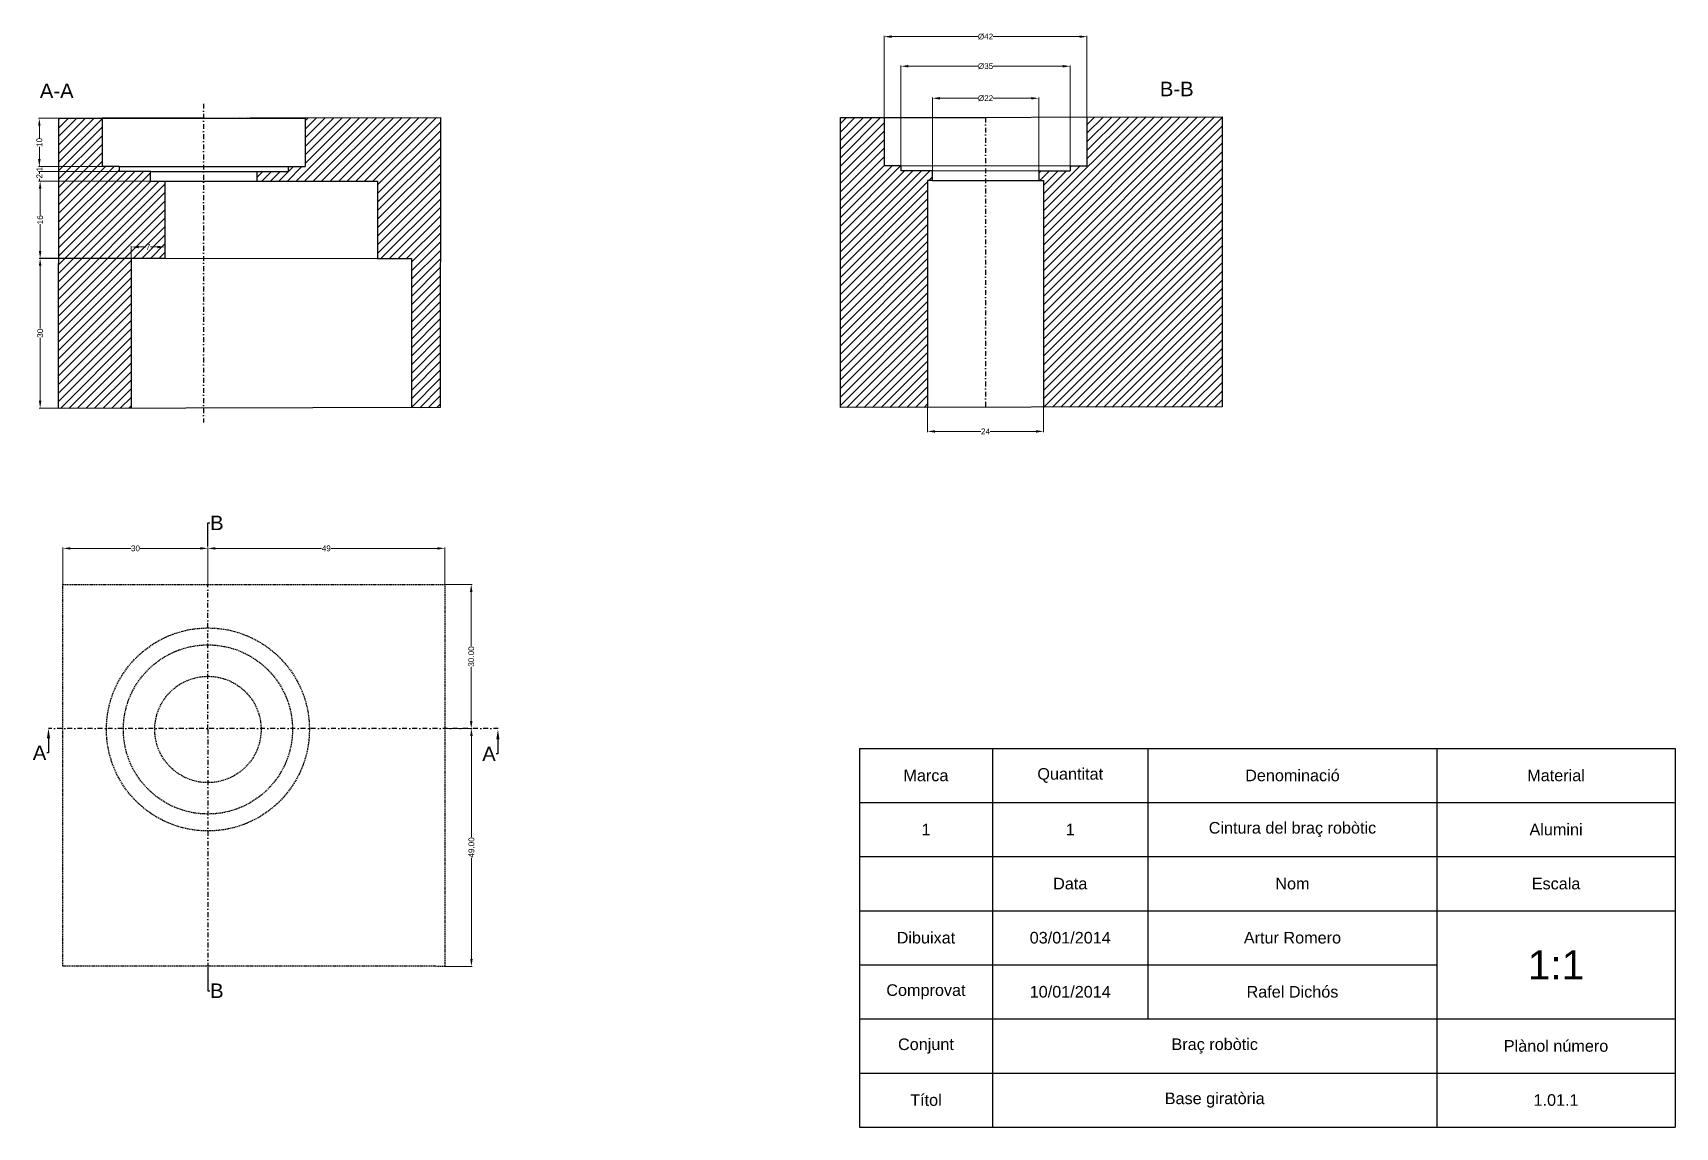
# Paper-space layout 'Presentación1' of a CAD drawing. Header units: millimetres. Extents: x 65 to 405, y 0 to 226.
import ezdxf
from ezdxf import colors
from ezdxf.entities.mleader import LeaderData, LeaderLine
from ezdxf.math import Vec2, Vec3

# ---------------------------------------------------------------- set-up
doc = ezdxf.new("R2010")
doc.units = ezdxf.units.MM
doc.header["$MEASUREMENT"] = 0
for name, pattern in [('TRAZO_Y_PUNTOX2', [2, 1, -0.5, 0, -0.5]), ('TRAZOS2', [0.375, 0.25, -0.125]), ('TRAZOSX2', [1.5, 1, -0.5])]:
    doc.linetypes.add(name, pattern=pattern)
doc.styles.add('Cotas', font='arial.ttf', dxfattribs={"height": 1.2})
doc.styles.get("Standard").update_dxf_attribs({"font": 'arial.ttf', "height": 1.2})
doc.dimstyles.get("Standard").update_dxf_attribs({"dimtxt": 1.2, "dimasz": 1.55, "dimexe": 0.18, "dimexo": 0.0625, "dimgap": 0.09, "dimtad": 0, "dimdec": 0, "dimzin": 0, "dimdsep": 46, "dimtxsty": 'Standard', "dimcen": 0.09, "dimadec": 0, "dimazin": 0, "dimtfac": 1, "dimtdec": 0, "dimtofl": 0, "dimtmove": 0, "dimatfit": 3, "dimfxl": 1, "dimtolj": 1, "dimtzin": 0, "dimlwd": 20, "dimlwe": 20, "dimarcsym": 0})

# ---------------------------------------------------------------- blocks, each defined once
blk = doc.blocks.new('*D1')
at = {"color": 0, "lineweight": 20, "transparency": 16777216}
for p, q in [((150.54, 112.29), (156.14, 112.29)), ((155.96, 110.74), (155.96, 99.49)), ((155.96, 84.02), (155.96, 95.27)), ((150.55, 82.47), (156.14, 82.47))]:
    blk.add_line(p, q, dxfattribs=at)
at = {"color": 0, "linetype": 'TRAZOSX2', "lineweight": -3, "transparency": 16777216}
for points in [[(155.7, 110.74), (156.22, 110.74), (155.96, 112.29)], [(155.7, 84.02), (156.22, 84.02), (155.96, 82.47)]]:
    blk.add_solid(points, dxfattribs=at)
at = {"layer": 'Defpoints', "color": 0, "linetype": 'TRAZOSX2', "lineweight": -3, "transparency": 16777216}
for p in [(150.47, 112.29), (150.49, 82.47), (155.96, 82.47)]:
    blk.add_point(p, dxfattribs=at)
at = {"color": 0, "linetype": 'TRAZOSX2', "lineweight": -3, "transparency": 16777216, "insert": (155.96, 97.38), "char_height": 1.2, "attachment_point": 5, "rotation": 90}
blk.add_mtext('\\A1;30.00', dxfattribs=at)
blk = doc.blocks.new('*D2')
at = {"color": 0, "lineweight": 20, "transparency": 16777216}
for p, q in [((150.61, 82.47), (156.18, 82.47)), ((156, 80.92), (156, 60.02)), ((156, 34.84), (156, 55.74)), ((150.58, 33.29), (156.18, 33.29))]:
    blk.add_line(p, q, dxfattribs=at)
at = {"color": 0, "linetype": 'TRAZOSX2', "lineweight": -3, "transparency": 16777216}
for points in [[(155.74, 80.92), (156.26, 80.92), (156, 82.47)], [(155.74, 34.84), (156.26, 34.84), (156, 33.29)]]:
    blk.add_solid(points, dxfattribs=at)
at = {"layer": 'Defpoints', "color": 0, "linetype": 'TRAZOSX2', "lineweight": -3, "transparency": 16777216}
for p in [(150.55, 82.47), (150.51, 33.29), (156, 33.29)]:
    blk.add_point(p, dxfattribs=at)
at = {"color": 0, "linetype": 'TRAZOSX2', "lineweight": -3, "transparency": 16777216, "insert": (156, 57.88), "char_height": 1.2, "attachment_point": 5, "rotation": 90}
blk.add_mtext('\\A1;49.00', dxfattribs=at)
blk = doc.blocks.new('*D3')
at = {"color": 0, "lineweight": 20, "transparency": 16777216}
for p, q in [((71.47, 112.35), (71.47, 119.93)), ((73.02, 119.75), (85.53, 119.75)), ((99.92, 119.75), (87.42, 119.75)), ((101.47, 112.35), (101.47, 119.93))]:
    blk.add_line(p, q, dxfattribs=at)
at = {"color": 0, "linetype": 'TRAZOSX2', "lineweight": -3, "transparency": 16777216}
for points in [[(73.02, 120), (73.02, 119.49), (71.47, 119.75)], [(99.92, 120), (99.92, 119.49), (101.47, 119.75)]]:
    blk.add_solid(points, dxfattribs=at)
at = {"layer": 'Defpoints', "color": 0, "linetype": 'TRAZOSX2', "lineweight": -3, "transparency": 16777216}
for p in [(101.47, 119.75), (71.47, 112.29), (101.47, 112.29)]:
    blk.add_point(p, dxfattribs=at)
at = {"color": 0, "linetype": 'TRAZOSX2', "lineweight": -3, "transparency": 16777216, "insert": (86.47, 119.75), "char_height": 1.2, "attachment_point": 5}
blk.add_mtext('\\A1;30', dxfattribs=at)
blk = doc.blocks.new('*D4')
at = {"color": 0, "lineweight": 20, "transparency": 16777216}
for p, q in [((101.47, 112.41), (101.47, 119.93)), ((103.02, 119.75), (125, 119.75)), ((148.92, 119.75), (126.95, 119.75)), ((150.47, 112.35), (150.47, 119.93))]:
    blk.add_line(p, q, dxfattribs=at)
at = {"color": 0, "linetype": 'TRAZOSX2', "lineweight": -3, "transparency": 16777216}
for points in [[(103.02, 120), (103.02, 119.49), (101.47, 119.75)], [(148.92, 120), (148.92, 119.49), (150.47, 119.75)]]:
    blk.add_solid(points, dxfattribs=at)
at = {"layer": 'Defpoints', "color": 0, "linetype": 'TRAZOSX2', "lineweight": -3, "transparency": 16777216}
for p in [(150.47, 119.75), (101.47, 112.35), (150.47, 112.29)]:
    blk.add_point(p, dxfattribs=at)
at = {"color": 0, "linetype": 'TRAZOSX2', "lineweight": -3, "transparency": 16777216, "insert": (125.97, 119.75), "char_height": 1.2, "attachment_point": 5}
blk.add_mtext('\\A1;49', dxfattribs=at)
blk = doc.blocks.new('*D5')
at = {"color": 0, "lineweight": 20, "transparency": 16777216}
for p, q in [((79.52, 208.71), (66.4, 208.71)), ((66.58, 207.16), (66.58, 204.6)), ((66.58, 200.26), (66.58, 202.82)), ((79.52, 198.71), (66.4, 198.71))]:
    blk.add_line(p, q, dxfattribs=at)
at = {"color": 0, "lineweight": -3, "transparency": 16777216}
for points in [[(66.32, 207.16), (66.84, 207.16), (66.58, 208.71)], [(66.32, 200.26), (66.84, 200.26), (66.58, 198.71)]]:
    blk.add_solid(points, dxfattribs=at)
at = {"layer": 'Defpoints', "color": 0, "lineweight": -3, "transparency": 16777216}
for p in [(79.58, 208.71), (66.58, 198.71), (79.58, 198.71)]:
    blk.add_point(p, dxfattribs=at)
at = {"color": 0, "lineweight": -3, "transparency": 16777216, "insert": (66.58, 203.71), "char_height": 1.2, "attachment_point": 5, "rotation": 90}
blk.add_mtext('\\A1;10', dxfattribs=at)
blk = doc.blocks.new('*D6')
at = {"color": 0, "lineweight": 20, "transparency": 16777216}
for p, q in [((92.52, 195.71), (66.56, 195.71)), ((66.74, 194.16), (66.74, 188.6)), ((66.74, 181.26), (66.74, 186.81)), ((92.52, 179.71), (66.56, 179.71))]:
    blk.add_line(p, q, dxfattribs=at)
at = {"color": 0, "lineweight": -3, "transparency": 16777216}
for points in [[(66.49, 194.16), (67, 194.16), (66.74, 195.71)], [(66.49, 181.26), (67, 181.26), (66.74, 179.71)]]:
    blk.add_solid(points, dxfattribs=at)
at = {"layer": 'Defpoints', "color": 0, "lineweight": -3, "transparency": 16777216}
for p in [(92.58, 195.71), (66.74, 179.71), (92.58, 179.71)]:
    blk.add_point(p, dxfattribs=at)
at = {"color": 0, "lineweight": -3, "transparency": 16777216, "insert": (66.74, 187.71), "char_height": 1.2, "attachment_point": 5, "rotation": 90}
blk.add_mtext('\\A1;16', dxfattribs=at)
blk = doc.blocks.new('*D7')
at = {"color": 0, "lineweight": 20, "transparency": 16777216}
for p, q in [((85.58, 179.77), (85.58, 182.27)), ((87.13, 182.09), (88.6, 182.09)), ((91.03, 182.09), (89.56, 182.09)), ((92.58, 179.77), (92.58, 182.27))]:
    blk.add_line(p, q, dxfattribs=at)
at = {"color": 0, "lineweight": -3, "transparency": 16777216}
for points in [[(87.13, 182.34), (87.13, 181.83), (85.58, 182.09)], [(91.03, 182.34), (91.03, 181.83), (92.58, 182.09)]]:
    blk.add_solid(points, dxfattribs=at)
at = {"layer": 'Defpoints', "color": 0, "lineweight": -3, "transparency": 16777216}
for p in [(85.58, 182.09), (85.58, 179.71), (92.58, 179.71)]:
    blk.add_point(p, dxfattribs=at)
at = {"color": 0, "lineweight": -3, "transparency": 16777216, "insert": (89.08, 182.09), "char_height": 1.2, "attachment_point": 5}
blk.add_mtext('\\A1;7', dxfattribs=at)
blk = doc.blocks.new('*D8')
at = {"color": 0, "lineweight": 20, "transparency": 16777216}
for p, q in [((85.52, 179.77), (66.56, 179.77)), ((66.74, 178.22), (66.74, 165.2)), ((66.74, 150.29), (66.74, 163.31)), ((85.52, 148.74), (66.56, 148.74))]:
    blk.add_line(p, q, dxfattribs=at)
at = {"color": 0, "lineweight": -3, "transparency": 16777216}
for points in [[(66.49, 178.22), (67, 178.22), (66.74, 179.77)], [(66.49, 150.29), (67, 150.29), (66.74, 148.74)]]:
    blk.add_solid(points, dxfattribs=at)
at = {"layer": 'Defpoints', "color": 0, "lineweight": -3, "transparency": 16777216}
for p in [(85.58, 179.77), (66.74, 148.74), (85.58, 148.74)]:
    blk.add_point(p, dxfattribs=at)
at = {"color": 0, "lineweight": -3, "transparency": 16777216, "insert": (66.74, 164.25), "char_height": 1.2, "attachment_point": 5, "rotation": 90}
blk.add_mtext('\\A1;30', dxfattribs=at)
blk = doc.blocks.new('*D9')
at = {"color": 0, "lineweight": 20, "transparency": 16777216}
for p, q in [((250.39, 148.83), (250.39, 143.76)), ((274.39, 148.88), (274.39, 143.76)), ((251.94, 143.94), (261.44, 143.94)), ((272.84, 143.94), (263.35, 143.94))]:
    blk.add_line(p, q, dxfattribs=at)
at = {"color": 0, "lineweight": -3, "transparency": 16777216}
for points in [[(251.94, 144.2), (251.94, 143.68), (250.39, 143.94)], [(272.84, 144.2), (272.84, 143.68), (274.39, 143.94)]]:
    blk.add_solid(points, dxfattribs=at)
at = {"layer": 'Defpoints', "color": 0, "lineweight": -3, "transparency": 16777216}
for p in [(250.39, 148.9), (274.39, 148.94), (274.39, 143.94)]:
    blk.add_point(p, dxfattribs=at)
at = {"color": 0, "lineweight": -3, "transparency": 16777216, "insert": (262.39, 143.94), "char_height": 1.2, "attachment_point": 5}
blk.add_mtext('\\A1;24', dxfattribs=at)
blk = doc.blocks.new('*D10')
at = {"color": 0, "lineweight": 20, "transparency": 16777216}
for p, q in [((241.39, 208.92), (241.39, 225.78)), ((242.94, 225.6), (260.8, 225.6)), ((281.84, 225.6), (263.99, 225.6)), ((283.39, 208.92), (283.39, 225.78))]:
    blk.add_line(p, q, dxfattribs=at)
at = {"color": 0, "lineweight": -3, "transparency": 16777216}
for points in [[(242.94, 225.85), (242.94, 225.34), (241.39, 225.6)], [(281.84, 225.85), (281.84, 225.34), (283.39, 225.6)]]:
    blk.add_solid(points, dxfattribs=at)
at = {"layer": 'Defpoints', "color": 0, "lineweight": -3, "transparency": 16777216}
for p in [(283.39, 225.6), (241.39, 208.86), (283.39, 208.86)]:
    blk.add_point(p, dxfattribs=at)
at = {"color": 0, "lineweight": -3, "transparency": 16777216, "insert": (262.39, 225.6), "char_height": 1.2, "attachment_point": 5}
blk.add_mtext('\\A1;%%C42', dxfattribs=at)
blk = doc.blocks.new('*D11')
at = {"color": 0, "lineweight": 20, "transparency": 16777216}
for p, q in [((244.89, 198.92), (244.89, 219.66)), ((246.44, 219.48), (260.79, 219.48)), ((278.34, 219.48), (264, 219.48)), ((279.89, 198.92), (279.89, 219.66))]:
    blk.add_line(p, q, dxfattribs=at)
at = {"color": 0, "lineweight": -3, "transparency": 16777216}
for points in [[(246.44, 219.74), (246.44, 219.22), (244.89, 219.48)], [(278.34, 219.74), (278.34, 219.22), (279.89, 219.48)]]:
    blk.add_solid(points, dxfattribs=at)
at = {"layer": 'Defpoints', "color": 0, "lineweight": -3, "transparency": 16777216}
for p in [(279.89, 219.48), (244.89, 198.86), (279.89, 198.86)]:
    blk.add_point(p, dxfattribs=at)
at = {"color": 0, "lineweight": -3, "transparency": 16777216, "insert": (262.39, 219.48), "char_height": 1.2, "attachment_point": 5}
blk.add_mtext('\\A1;%%C35', dxfattribs=at)
blk = doc.blocks.new('*D12')
at = {"color": 0, "lineweight": 20, "transparency": 16777216}
for p, q in [((251.39, 197.92), (251.39, 213.03)), ((252.94, 212.85), (260.8, 212.85)), ((271.84, 212.85), (263.99, 212.85)), ((273.39, 197.92), (273.39, 213.03))]:
    blk.add_line(p, q, dxfattribs=at)
at = {"color": 0, "lineweight": -3, "transparency": 16777216}
for points in [[(252.94, 213.11), (252.94, 212.59), (251.39, 212.85)], [(271.84, 213.11), (271.84, 212.59), (273.39, 212.85)]]:
    blk.add_solid(points, dxfattribs=at)
at = {"layer": 'Defpoints', "color": 0, "lineweight": -3, "transparency": 16777216}
for p in [(273.39, 212.85), (251.39, 197.86), (273.39, 197.86)]:
    blk.add_point(p, dxfattribs=at)
at = {"color": 0, "lineweight": -3, "transparency": 16777216, "insert": (262.39, 212.85), "char_height": 1.2, "attachment_point": 5}
blk.add_mtext('\\A1;%%C22', dxfattribs=at)
blk = doc.blocks.new('_Dot')
at = {"color": 0, "linetype": 'ByBlock', "lineweight": -2}
blk.add_line((-0.5, 0), (-1, 0), dxfattribs=at)
at = {"color": 0, "linetype": 'ByBlock', "lineweight": -3, "const_width": 0.5}
blk.add_lwpolyline([(-0.25, 0, 1), (0.25, 0, 1)], format="xyb", close=True, dxfattribs=at)
blk = doc.blocks.new('*D13')
at = {"color": 0, "lineweight": 20, "transparency": 16777216}
for p, q in [((83.02, 198.71), (66.4, 198.71)), ((83.02, 197.71), (66.4, 197.71)), ((66.58, 198.81), (66.58, 198.91)), ((66.58, 197.61), (66.58, 197.51))]:
    blk.add_line(p, q, dxfattribs=at)
at = {"color": 0, "lineweight": -3, "transparency": 16777216}
blk.add_solid([(66.56, 197.61), (66.6, 197.61), (66.58, 197.71)], dxfattribs=at)
at = {"layer": 'Defpoints', "color": 0, "lineweight": -3, "transparency": 16777216}
for p in [(66.58, 198.71), (83.08, 198.71), (83.08, 197.71)]:
    blk.add_point(p, dxfattribs=at)
at = {"color": 0, "lineweight": 20, "transparency": 16777216, "xscale": 0.1, "yscale": 0.1, "zscale": 0.1, "rotation": 270}
blk.add_blockref('_Dot', (66.58, 198.71), dxfattribs=at)
at = {"color": 0, "lineweight": -3, "transparency": 16777216, "insert": (66.58, 198.21), "char_height": 1.2, "attachment_point": 5, "rotation": 90}
blk.add_mtext('\\A1;1', dxfattribs=at)
blk = doc.blocks.new('*D15')
at = {"color": 0, "lineweight": 20, "transparency": 16777216}
for p, q in [((89.52, 197.71), (66.4, 197.71)), ((66.58, 197.61), (66.58, 197.19)), ((89.52, 195.71), (66.4, 195.71)), ((66.58, 195.81), (66.58, 196.22))]:
    blk.add_line(p, q, dxfattribs=at)
at = {"layer": 'Defpoints', "color": 0, "lineweight": -3, "transparency": 16777216}
for p in [(89.58, 197.71), (66.58, 195.71), (89.58, 195.71)]:
    blk.add_point(p, dxfattribs=at)
at = {"color": 0, "lineweight": 20, "transparency": 16777216, "xscale": 0.1, "yscale": 0.1, "zscale": 0.1}
for p, rotation in [((66.58, 197.71), 90), ((66.58, 195.71), 270)]:
    blk.add_blockref('_Dot', p, dxfattribs=dict(at, rotation=rotation))
at = {"color": 0, "lineweight": -3, "transparency": 16777216, "insert": (66.58, 196.71), "char_height": 1.2, "attachment_point": 5, "rotation": 90}
blk.add_mtext('\\A1;2', dxfattribs=at)
blk = doc.blocks.new('*T17')
at = {"color": 0, "linetype": 'ByBlock', "lineweight": -2, "transparency": 16777216}
for p, q in [((0, 0), (168.82, 0)), ((0, 0), (0, -78.35)), ((27.55, 0), (27.55, -78.35)), ((59.72, 0), (59.72, -55.96)), ((119.51, 0), (119.51, -78.35)), ((168.82, 0), (168.82, -78.35)), ((0, -11.19), (168.82, -11.19)), ((0, -22.38), (168.82, -22.38)), ((0, -33.58), (168.82, -33.58)), ((0, -44.77), (119.51, -44.77)), ((0, -55.96), (168.82, -55.96)), ((0, -67.15), (168.82, -67.15)), ((0, -78.35), (168.82, -78.35))]:
    blk.add_line(p, q, dxfattribs=at)
at = {"color": 0, "lineweight": -3, "transparency": 16777216, "attachment_point": 5}
for s, insert, char_height, width in [('Marca', (13.77, -5.6), 2.4, 27.4299), ('Quantitat', (43.63, -5.6), 2.4, 32.0492), ('Denominació', (89.62, -5.6), 2.4, 59.6739), ('Material', (144.17, -5.6), 2.4, 49.1865), ('1', (13.77, -16.79), 2.4, 27.4299), ('1', (43.63, -16.79), 2.4, 32.0492), ('Cintura del braç robòtic', (89.62, -16.79), 2.4, 59.6739), ('Alumini', (144.17, -16.79), 2.4, 49.1865), ('Data', (43.63, -27.98), 2.4, 32.0492), ('Nom', (89.62, -27.98), 2.4, 59.6739), ('Escala', (144.17, -27.98), 2.4, 49.1865), ('Dibuixat', (13.77, -39.17), 2.4, 27.4299), ('{\\A1;03/01/2014', (43.63, -39.17), 2.4, 32.0492), ('Artur Romero', (89.62, -39.17), 2.4, 59.6739), ('1:1 ', (144.17, -44.77), 6, 49.1865), ('Comprovat', (13.77, -50.36), 2.4, 27.4299), ('10/01/2014', (43.63, -50.36), 2.4, 32.0492), ('Rafel Dichós', (89.62, -50.36), 2.4, 59.6739), ('Conjunt', (13.77, -61.56), 2.4, 27.4299), ('Braç robòtic', (73.53, -61.56), 2.4, 91.8431), ('Plànol número', (144.17, -61.56), 2.4, 49.1865), ('Títol', (13.77, -72.75), 2.4, 27.4299), ('Base giratòria', (73.53, -72.75), 2.4, 91.8431), ('1.01.1', (144.17, -72.75), 2.4, 49.1865)]:
    blk.add_mtext(s, dxfattribs=dict(at, insert=insert, char_height=char_height, width=width))

psp = doc.layouts.new('Presentación1')

# ---------------------------------------------------------------- hatches: boundary and pattern name
at = {"lineweight": -3}
h = psp.add_hatch(dxfattribs=at)
h.set_pattern_fill('ANSI31', color=0, scale=10)
h.paths.add_polyline_path([(79.58, 208.71), (70.58, 208.71), (70.55, 148.71), (85.58, 148.74), (85.58, 179.71), (92.58, 179.71), (92.58, 195.71), (89.58, 195.71), (89.58, 197.71), (83.08, 197.71), (83.08, 198.71), (79.58, 198.71)])
h.paths.add_polyline_path([(149.58, 208.86), (100.58, 208.76), (100.58, 208.71), (121.58, 208.71), (121.58, 198.71), (118.08, 198.71), (118.08, 197.71), (111.58, 197.71), (111.58, 195.71), (136.58, 195.71), (136.58, 179.71), (143.58, 179.71), (143.58, 148.85), (149.55, 148.86)])
h = psp.add_hatch(dxfattribs=at)
h.set_pattern_fill('ANSI31', color=0, scale=10)
h.paths.add_polyline_path([(250.39, 195.86), (251.39, 195.86), (251.39, 197.86), (244.89, 197.86), (244.89, 198.86), (241.39, 198.86), (241.39, 208.86), (232.39, 208.86), (232.36, 148.86), (250.39, 148.9)])
h.paths.add_polyline_path([(311.39, 209.01), (283.39, 208.96), (283.39, 198.86), (279.89, 198.86), (279.89, 197.86), (273.39, 197.86), (273.39, 195.86), (274.39, 195.86), (274.39, 148.94), (311.36, 149.01)])

# ---------------------------------------------------------------- linework, layer by layer
at = {"linetype": 'TRAZO_Y_PUNTOX2', "lineweight": -3}
for p, q in [((100.58, 211.71), (100.58, 145.77)), ((262.39, 208.86), (262.39, 148.92)), ((262.39, 208.86), (262.39, 148.92)), ((101.47, 82.29), (101.47, 112.29)), ((161.55, 82.47), (68.47, 82.47)), ((101.47, 82.29), (101.47, 33.3))]:
    psp.add_line(p, q, dxfattribs=at)
at = {"lineweight": -3}
for p, q in [((70.58, 208.71), (100.58, 208.71)), ((100.58, 208.71), (79.58, 208.71)), ((79.58, 208.71), (79.58, 198.71)), ((100.58, 208.71), (121.58, 208.71)), ((121.58, 208.71), (121.58, 198.71)), ((232.39, 208.86), (262.39, 208.86)), ((241.39, 208.86), (241.39, 198.86)), ((283.39, 208.86), (283.39, 198.86)), ((83.08, 198.71), (79.58, 198.71)), ((83.02, 198.71), (118.08, 198.71)), ((83.08, 198.71), (83.08, 197.71)), ((89.58, 197.71), (83.08, 197.71)), ((89.58, 195.71), (89.58, 197.71)), ((89.58, 197.71), (111.58, 197.71)), ((111.58, 197.71), (111.58, 195.71)), ((111.58, 197.71), (118.08, 197.71)), ((118.08, 198.71), (118.08, 197.71)), ((118.08, 198.71), (121.58, 198.71)), ((244.89, 198.86), (241.39, 198.86)), ((244.89, 198.92), (279.89, 198.86)), ((244.89, 198.86), (244.89, 197.86)), ((251.39, 197.86), (244.89, 197.86)), ((251.39, 197.86), (273.39, 197.92)), ((251.39, 195.86), (251.39, 197.86)), ((273.39, 197.86), (273.39, 195.86)), ((273.39, 197.86), (279.89, 197.86)), ((279.89, 198.86), (279.89, 197.86)), ((279.89, 198.86), (283.39, 198.86)), ((89.58, 195.71), (92.58, 195.71)), ((92.52, 195.71), (111.58, 195.71)), ((92.58, 195.71), (92.58, 179.71)), ((111.58, 195.71), (136.58, 195.71)), ((136.58, 195.71), (136.58, 179.71)), ((251.39, 195.86), (250.39, 195.86)), ((250.39, 195.86), (250.39, 148.9)), ((251.39, 195.86), (273.39, 195.86)), ((273.39, 195.86), (274.39, 195.86)), ((274.39, 195.86), (274.39, 148.94)), ((92.58, 179.71), (85.58, 179.71)), ((85.58, 179.71), (85.58, 148.74)), ((92.58, 179.77), (136.58, 179.71)), ((136.58, 179.71), (143.58, 179.71)), ((143.58, 179.71), (143.58, 148.85))]:
    psp.add_line(p, q, dxfattribs=at)
at = {"linetype": 'TRAZOS2', "lineweight": -3}
psp.add_line((71.47, 112.29), (101.47, 112.29), dxfattribs=at)
at = {"lineweight": -3}
for points in [[(70.58, 208.71), (149.58, 208.86), (149.55, 148.86), (70.55, 148.71)], [(232.39, 208.86), (311.39, 209.01), (311.36, 149.01), (232.36, 148.86)]]:
    psp.add_lwpolyline(points, close=True, dxfattribs=at)
at = {"linetype": 'TRAZOS2', "lineweight": -3}
psp.add_lwpolyline([(71.47, 112.29), (150.47, 112.29), (150.51, 33.29), (71.47, 33.31)], close=True, dxfattribs=at)
for radius in [21, 17.5, 11]:
    psp.add_circle((101.47, 82.29), radius, dxfattribs=at)

# ---------------------------------------------------------------- block references
psp.add_blockref('*T17', (236.29, 78.37))

# ---------------------------------------------------------------- texts
at = {"lineweight": -3, "char_height": 3, "attachment_point": 1, "style": 'Cotas'}
for s, width, insert in [('A-A', 11.7811, (66.69, 215.89)), ('B-B', 12.9169, (298.48, 216.28))]:
    psp.add_mtext_dynamic_manual_height_columns(s, width=width, gutter_width=6, heights=[0], dxfattribs=dict(at, insert=insert))

# ---------------------------------------------------------------- dimensions: what is measured, and where the dimension line sits
at = {"lineweight": -3}
for base, p1, p2, picture, middle in [((283.39, 225.6), (241.39, 208.86), (283.39, 208.86), '*D10', (262.39, 225.6)), ((279.89, 219.48), (244.89, 198.86), (279.89, 198.86), '*D11', (262.39, 219.48)), ((273.39, 212.85), (251.39, 197.86), (273.39, 197.86), '*D12', (262.39, 212.85))]:
    dim = psp.add_linear_dim(base=base, p1=p1, p2=p2, text='%%C<>', dimstyle='Standard', dxfattribs=at)
    dim.commit()
    dim.dimension.update_dxf_attribs({"geometry": picture, "text_midpoint": middle})
dim = psp.add_linear_dim(base=(66.58, 198.71), p1=(79.58, 208.71), p2=(79.58, 198.71), angle=90, dimstyle='Standard', dxfattribs=at)
dim.commit()
dim.dimension.update_dxf_attribs({"geometry": '*D5', "text_midpoint": (66.58, 203.71)})
for base, p1, p2, override, picture, middle in [((66.58, 198.71), (83.08, 197.71), (83.08, 198.71), {"dimasz": 0.1, "dimblk2": 'Dot', "dimsah": 1}, '*D13', (66.58, 198.21)), ((66.58, 195.71), (89.58, 197.71), (89.58, 195.71), {"dimasz": 0.1, "dimblk1": 'Dot', "dimblk2": 'Dot', "dimsah": 1}, '*D15', (66.58, 196.71))]:
    dim = psp.add_linear_dim(base=base, p1=p1, p2=p2, angle=90, dimstyle='Standard', override=override, dxfattribs=at)
    dim.commit()
    dim.dimension.update_dxf_attribs({"geometry": picture, "text_midpoint": middle})
for base, p1, p2, text, picture, middle in [((66.74, 179.71), (92.58, 195.71), (92.58, 179.71), '16', '*D6', (66.74, 187.71)), ((66.74, 148.74), (85.58, 179.77), (85.58, 148.74), '30', '*D8', (66.74, 164.25))]:
    dim = psp.add_linear_dim(base=base, p1=p1, p2=p2, angle=90, text=text, dimstyle='Standard', dxfattribs=at)
    dim.commit()
    dim.dimension.update_dxf_attribs({"geometry": picture, "text_midpoint": middle})
for base, p1, p2, picture, middle in [((85.58, 182.09), (92.58, 179.71), (85.58, 179.71), '*D7', (89.08, 182.09)), ((274.39, 143.94), (250.39, 148.9), (274.39, 148.94), '*D9', (262.39, 143.94))]:
    dim = psp.add_linear_dim(base=base, p1=p1, p2=p2, dimstyle='Standard', dxfattribs=at)
    dim.commit()
    dim.dimension.update_dxf_attribs({"geometry": picture, "text_midpoint": middle})
at = {"linetype": 'TRAZOSX2', "lineweight": -3}
for base, p1, p2, picture, middle in [((101.47, 119.75), (71.47, 112.29), (101.47, 112.29), '*D3', (86.47, 119.75)), ((150.47, 119.75), (101.47, 112.35), (150.47, 112.29), '*D4', (125.97, 119.75))]:
    dim = psp.add_linear_dim(base=base, p1=p1, p2=p2, dimstyle='Standard', dxfattribs=at)
    dim.commit()
    dim.dimension.update_dxf_attribs({"geometry": picture, "text_midpoint": middle})
for base, p1, p2, text, picture, middle in [((155.96, 82.47), (150.47, 112.29), (150.49, 82.47), '30.00', '*D1', (155.96, 97.38)), ((156, 33.29), (150.55, 82.47), (150.51, 33.29), '49.00', '*D2', (156, 57.88))]:
    dim = psp.add_linear_dim(base=base, p1=p1, p2=p2, angle=90, text=text, dimstyle='Standard', dxfattribs=at)
    dim.commit()
    dim.dimension.update_dxf_attribs({"geometry": picture, "text_midpoint": middle})

# ---------------------------------------------------------------- leaders
at = {"lineweight": -3}
ml = psp.add_multileader_mtext('Standard', dxfattribs=at)
ml.set_content('B', color=256)
ml.set_leader_properties()
ml.build(insert=Vec2(0, 0))
ml.multileader.update_dxf_attribs({"dogleg_length": 0.36, "arrow_head_size": 0.18})
ctx = ml.context
ctx.base_point, ctx.char_height, ctx.arrow_head_size, ctx.landing_gap_size, ctx.plane_origin = Vec3(101.83, 125.02), 3, 0.18, 0.09, Vec3(101.47, 119.93)
notes = []
notes.append((ctx, [(0, (1, 1, 0), (101.47, 125.02), (1, 0), 0.36, [(0, [(101.47, 119.93)], 0, [])])]))
ctx.mtext.insert, ctx.mtext.flow_direction = Vec3(101.92, 126.52), 5
ml = psp.add_multileader_mtext('Standard', dxfattribs=at)
ml.set_content('A', color=256)
ml.set_leader_properties()
ml.build(insert=Vec2(0, 0))
ml.multileader.update_dxf_attribs({"dogleg_length": 0.36, "arrow_head_size": 2})
ctx = ml.context
ctx.base_point, ctx.char_height, ctx.arrow_head_size, ctx.landing_gap_size, ctx.plane_origin = Vec3(65.13, 77.47), 3, 2, 0.09, Vec3(68.47, 82.47)
ctx.text_align_type = 2
notes.append((ctx, [(0, (1, 1, 0), (68.47, 77.47), (-1, 0), 0.36, [(0, [(68.47, 82.47)], 0, [])])]))
ctx.mtext.insert, ctx.mtext.alignment, ctx.mtext.flow_direction = Vec3(68.02, 78.97), 3, 5
ml = psp.add_multileader_mtext('Standard', dxfattribs=at)
ml.set_content('A', color=256)
ml.set_leader_properties()
ml.build(insert=Vec2(0, 0))
ml.multileader.update_dxf_attribs({"dogleg_length": 0.36, "arrow_head_size": 2})
ctx = ml.context
ctx.base_point, ctx.char_height, ctx.arrow_head_size, ctx.landing_gap_size, ctx.plane_origin = Vec3(158.14, 77.25), 3, 2, 0.09, Vec3(161.48, 82.26)
ctx.text_align_type = 2
notes.append((ctx, [(0, (1, 1, 0), (161.48, 77.25), (-1, 0), 0.36, [(0, [(161.48, 82.26)], 0, [])])]))
ctx.mtext.insert, ctx.mtext.alignment, ctx.mtext.flow_direction = Vec3(161.03, 78.75), 3, 5
ml = psp.add_multileader_mtext('Standard', dxfattribs=at)
ml.set_content('B', color=256)
ml.set_leader_properties()
ml.build(insert=Vec2(0, 0))
ml.multileader.update_dxf_attribs({"dogleg_length": 0.36, "arrow_head_size": 0.18})
ctx = ml.context
ctx.base_point, ctx.char_height, ctx.arrow_head_size, ctx.landing_gap_size, ctx.plane_origin = Vec3(101.83, 28.25), 3, 0.18, 0.09, Vec3(101.47, 33.3)
notes.append((ctx, [(0, (1, 1, 0), (101.47, 28.25), (1, 0), 0.36, [(0, [(101.47, 33.3)], 0, [])])]))
ctx.mtext.insert, ctx.mtext.flow_direction = Vec3(101.92, 29.75), 5
for ctx, leaders in notes:
    for number, flags, end, landing, length, lines in leaders:
        leader = LeaderData()
        leader.index, (leader.has_last_leader_line, leader.has_dogleg_vector, leader.attachment_direction) = number, flags
        leader.last_leader_point, leader.dogleg_vector, leader.dogleg_length = Vec3(end), Vec3(landing), length
        for number, points, colour, breaks in lines:
            line = LeaderLine()
            line.index, line.vertices, line.color, line.breaks = number, Vec3.list(points), colors.encode_raw_color(colour), breaks
            leader.lines.append(line)
        ctx.leaders.append(leader)

doc.saveas('drawing.dxf')
